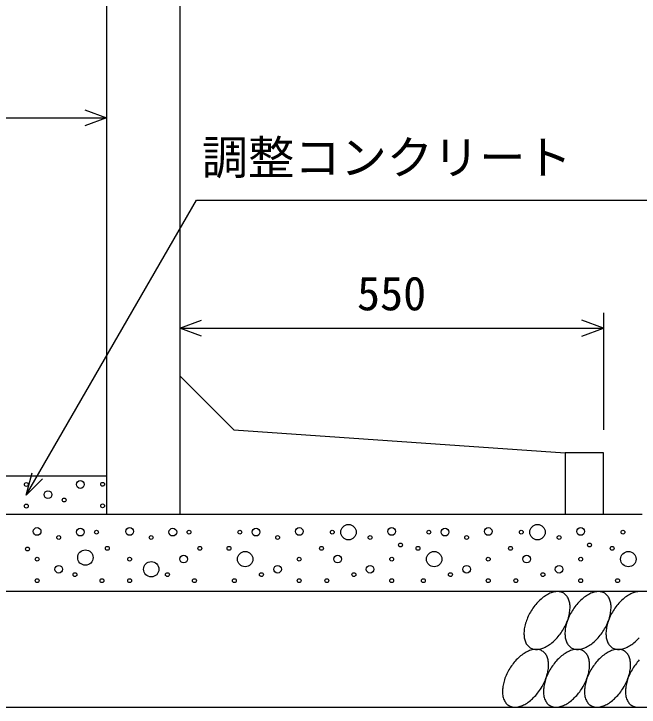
# Model space of a CAD drawing. Units: millimetres, scale not verified. Extents: x -16800 to 16800, y -5940 to 5940.
# Drawn here: x 3830 to 4641, y -1726 to -826 of the extents above; entities that cross this region are included whole.
import ezdxf
from ezdxf.enums import TextEntityAlignment as Align

# ---------------------------------------------------------------- set-up
doc = ezdxf.new("R2010")
doc.units = ezdxf.units.MM
doc.header["$LTSCALE"] = 20
for name, color, linetype, lineweight in [('0-0_DIM', 7, 'Continuous', 25), ('0-2_HATCH', 6, 'Continuous', 25), ('0-5_OUTLINE', 3, 'Continuous', 25)]:
    doc.layers.add(name, color=color, linetype=linetype, lineweight=lineweight)
doc.styles.add('ＭＳ ゴシック', font='')
doc.styles.get('ＭＳ ゴシック').set_extended_font_data('MS Gothic')

msp = doc.modelspace()

# ---------------------------------------------------------------- linework, layer by layer
at = {"layer": '0-0_DIM'}
for p, q in [((3550, -961.04), (3950, -961.04)), ((4595, -1214.07), (4595, -1366.04)), ((4045, -1234.07), (4595, -1234.07)), ((3845.74, -1451.04), (3853.5, -1422.06)), ((3845.74, -1451.04), (3866.95, -1429.82))]:
    msp.add_line(p, q, dxfattribs=at)
for points in [[(3921.81, -950.78), (3950, -961.04), (3921.81, -971.3)], [(3845.74, -1451.04), (4066.85, -1068.06), (4706.05, -1068.06)], [(4073.19, -1244.34), (4045, -1234.07), (4073.19, -1223.81)], [(4566.81, -1244.34), (4595, -1234.07), (4566.81, -1223.81)]]:
    msp.add_lwpolyline(points, dxfattribs=at)
at = {"layer": '0-2_HATCH'}
for points in [[(4543.3, -1578.21), (4542.3, -1577.71), (4541.2, -1577.21), (4540.1, -1576.81), (4538.9, -1576.51), (4537.7, -1576.21), (4536.5, -1576.11), (4535.2, -1576.01), (4533.8, -1576.11), (4532.5, -1576.21), (4531.1, -1576.51), (4529.7, -1576.81), (4528.3, -1577.21), (4526.9, -1577.71), (4525.4, -1578.21), (4523.9, -1578.91), (4522.5, -1579.61), (4521, -1580.51), (4519.5, -1581.41), (4518.1, -1582.41), (4516.6, -1583.41), (4515.2, -1584.61), (4513.8, -1585.81), (4512.4, -1587.01), (4511, -1588.41), (4509.6, -1589.81), (4508.3, -1591.21), (4507, -1592.71), (4505.7, -1594.31), (4504.5, -1595.91), (4503.3, -1597.51), (4502.2, -1599.21), (4501.1, -1600.91), (4500, -1602.71), (4499, -1604.41), (4498.1, -1606.21), (4497.2, -1608.01), (4496.4, -1609.91), (4495.6, -1611.71), (4494.9, -1613.51)], [(4550.7, -1589.81), (4550.4, -1588.41), (4550, -1587.01), (4549.5, -1585.81), (4548.9, -1584.61), (4548.3, -1583.41), (4547.6, -1582.41), (4546.9, -1581.41), (4546.1, -1580.51), (4545.2, -1579.71), (4544.3, -1578.91), (4543.3, -1578.21)], [(4596.5, -1578.21), (4595.5, -1577.71), (4594.4, -1577.21), (4593.3, -1576.81), (4592.1, -1576.51), (4590.9, -1576.21), (4589.7, -1576.11), (4588.4, -1576.01), (4587.1, -1576.11), (4585.7, -1576.21), (4584.3, -1576.51), (4582.9, -1576.81), (4581.5, -1577.21), (4580.1, -1577.71), (4578.6, -1578.21), (4577.2, -1578.91), (4575.7, -1579.61), (4574.2, -1580.51), (4572.8, -1581.41), (4571.3, -1582.41), (4569.8, -1583.41), (4568.4, -1584.61), (4567, -1585.81), (4565.6, -1587.01), (4564.2, -1588.41), (4562.8, -1589.81), (4561.5, -1591.21), (4560.2, -1592.71), (4558.9, -1594.31), (4557.7, -1595.91), (4556.5, -1597.51), (4555.4, -1599.21), (4554.3, -1600.91), (4553.2, -1602.71), (4552.2, -1604.41), (4551.3, -1606.21), (4550.4, -1608.01), (4549.6, -1609.91), (4548.8, -1611.71), (4548.1, -1613.51)], [(4603.9, -1589.81), (4603.6, -1588.41), (4603.2, -1587.01), (4602.7, -1585.81), (4602.2, -1584.61), (4601.5, -1583.41), (4600.9, -1582.41), (4600.1, -1581.41), (4599.3, -1580.51), (4598.4, -1579.71), (4597.5, -1578.91), (4596.5, -1578.21)], [(4641.6, -1576.01), (4640.3, -1576.11), (4638.9, -1576.21), (4637.5, -1576.51), (4636.1, -1576.81), (4634.7, -1577.21), (4633.3, -1577.71), (4631.8, -1578.21), (4630.4, -1578.91), (4628.9, -1579.61), (4627.4, -1580.51), (4626, -1581.41), (4624.5, -1582.41), (4623, -1583.41), (4621.6, -1584.61), (4620.2, -1585.81), (4618.8, -1587.01), (4617.4, -1588.41), (4616, -1589.81), (4614.7, -1591.21), (4613.4, -1592.71), (4612.1, -1594.31), (4610.9, -1595.91), (4609.7, -1597.51), (4608.6, -1599.21), (4607.5, -1600.91), (4606.4, -1602.71), (4605.4, -1604.41), (4604.5, -1606.21), (4603.6, -1608.01), (4602.8, -1609.91), (4602, -1611.71), (4601.3, -1613.51)], [(4517.6, -1648.91), (4519.1, -1648.21), (4520.5, -1647.41), (4522, -1646.61), (4523.5, -1645.71), (4524.9, -1644.71), (4526.4, -1643.71), (4527.8, -1642.51), (4529.3, -1641.31), (4530.7, -1640.11), (4532.1, -1638.71), (4533.4, -1637.31), (4534.8, -1635.91), (4536.1, -1634.41), (4537.3, -1632.81), (4538.5, -1631.21), (4539.7, -1629.61), (4540.9, -1627.91), (4542, -1626.21), (4543, -1624.41), (4544, -1622.71), (4544.9, -1620.91), (4545.8, -1619.11), (4546.7, -1617.21), (4547.4, -1615.41), (4548.1, -1613.61), (4548.8, -1611.71), (4549.3, -1609.91), (4549.8, -1608.01), (4550.3, -1606.21), (4550.6, -1604.41), (4550.9, -1602.71), (4551.2, -1600.91), (4551.3, -1599.21), (4551.4, -1597.51), (4551.4, -1595.91), (4551.4, -1594.31), (4551.2, -1592.71), (4551, -1591.21), (4550.7, -1589.81)], [(4570.8, -1648.91), (4572.3, -1648.21), (4573.8, -1647.41), (4575.2, -1646.61), (4576.7, -1645.71), (4578.2, -1644.71), (4579.6, -1643.71), (4581, -1642.51), (4582.5, -1641.31), (4583.9, -1640.11), (4585.3, -1638.71), (4586.6, -1637.31), (4588, -1635.91), (4589.3, -1634.41), (4590.5, -1632.81), (4591.8, -1631.21), (4592.9, -1629.61), (4594.1, -1627.91), (4595.2, -1626.21), (4596.2, -1624.41), (4597.2, -1622.71), (4598.2, -1620.91), (4599, -1619.11), (4599.9, -1617.21), (4600.6, -1615.41), (4601.3, -1613.61), (4602, -1611.71), (4602.5, -1609.91), (4603, -1608.01), (4603.5, -1606.21), (4603.8, -1604.41), (4604.1, -1602.71), (4604.4, -1600.91), (4604.5, -1599.21), (4604.6, -1597.51), (4604.6, -1595.91), (4604.6, -1594.31), (4604.4, -1592.71), (4604.2, -1591.21), (4603.9, -1589.81)], [(4494.9, -1613.51), (4494.3, -1615.41), (4493.7, -1617.21), (4493.2, -1619.11), (4492.8, -1620.91), (4492.4, -1622.71), (4492.1, -1624.41), (4491.9, -1626.21), (4491.7, -1627.91), (4491.6, -1629.61), (4491.6, -1631.21), (4491.7, -1632.81), (4491.8, -1634.41), (4492, -1635.91), (4492.3, -1637.31), (4492.6, -1638.71), (4493.1, -1640.11), (4493.5, -1641.31), (4494.1, -1642.51), (4494.7, -1643.71), (4495.4, -1644.71), (4496.1, -1645.71), (4496.9, -1646.61), (4497.8, -1647.41), (4498.7, -1648.21), (4499.7, -1648.91), (4500.7, -1649.41), (4501.8, -1649.91), (4502.9, -1650.31), (4504.1, -1650.61), (4505.3, -1650.91), (4506.6, -1651.01), (4507.9, -1651.01), (4509.2, -1651.01), (4510.5, -1650.91), (4511.9, -1650.61), (4513.3, -1650.31), (4514.7, -1649.91), (4516.2, -1649.41), (4517.6, -1648.91)], [(4548.1, -1613.51), (4547.5, -1615.41), (4546.9, -1617.21), (4546.4, -1619.11), (4546, -1620.91), (4545.6, -1622.71), (4545.3, -1624.41), (4545.1, -1626.21), (4544.9, -1627.91), (4544.8, -1629.61), (4544.8, -1631.21), (4544.9, -1632.81), (4545, -1634.41), (4545.2, -1635.91), (4545.5, -1637.31), (4545.8, -1638.71), (4546.3, -1640.11), (4546.7, -1641.31), (4547.3, -1642.51), (4547.9, -1643.71), (4548.6, -1644.71), (4549.3, -1645.71), (4550.1, -1646.61), (4551, -1647.41), (4551.9, -1648.21), (4552.9, -1648.91), (4553.9, -1649.41), (4555, -1649.91), (4556.1, -1650.31), (4557.3, -1650.61), (4558.5, -1650.91), (4559.8, -1651.01), (4561.1, -1651.01), (4562.4, -1651.01), (4563.7, -1650.91), (4565.1, -1650.61), (4566.5, -1650.31), (4567.9, -1649.91), (4569.4, -1649.41), (4570.8, -1648.91)], [(4601.3, -1613.51), (4600.7, -1615.41), (4600.1, -1617.21), (4599.6, -1619.11), (4599.2, -1620.91), (4598.8, -1622.71), (4598.5, -1624.41), (4598.3, -1626.21), (4598.1, -1627.91), (4598, -1629.61), (4598, -1631.21), (4598.1, -1632.81), (4598.2, -1634.41), (4598.4, -1635.91), (4598.7, -1637.31), (4599.1, -1638.71), (4599.5, -1640.11), (4600, -1641.31), (4600.5, -1642.51), (4601.1, -1643.71), (4601.8, -1644.71), (4602.5, -1645.71), (4603.4, -1646.61), (4604.2, -1647.41), (4605.1, -1648.21), (4606.1, -1648.91), (4607.1, -1649.41), (4608.2, -1649.91), (4609.4, -1650.31), (4610.5, -1650.61), (4611.7, -1650.91), (4613, -1651.01), (4614.3, -1651.01), (4615.6, -1651.01), (4617, -1650.91), (4618.3, -1650.61), (4619.7, -1650.31), (4621.2, -1649.91), (4622.6, -1649.41), (4624, -1648.91)], [(4624, -1648.91), (4625.5, -1648.21), (4627, -1647.41), (4628.4, -1646.61), (4629.9, -1645.71), (4631.4, -1644.71), (4632.8, -1643.71), (4634.3, -1642.51), (4635.7, -1641.31), (4637.1, -1640.11), (4638.5, -1638.71), (4639.8, -1637.31), (4641.2, -1635.91)], [(4515.4, -1653.21), (4514.4, -1652.71), (4513.3, -1652.21), (4512.2, -1651.81), (4511, -1651.41), (4509.8, -1651.21), (4508.6, -1651.11), (4507.3, -1651.01), (4506, -1651.11), (4504.6, -1651.21), (4503.2, -1651.41), (4501.8, -1651.81), (4500.4, -1652.21), (4499, -1652.71), (4497.5, -1653.21), (4496.1, -1653.91), (4494.6, -1654.61), (4493.1, -1655.51), (4491.7, -1656.41), (4490.2, -1657.41), (4488.7, -1658.41), (4487.3, -1659.61), (4485.9, -1660.81), (4484.5, -1662.01), (4483.1, -1663.41), (4481.7, -1664.71), (4480.4, -1666.21), (4479.1, -1667.71), (4477.8, -1669.31), (4476.6, -1670.91), (4475.4, -1672.51), (4474.3, -1674.21), (4473.2, -1675.91), (4472.1, -1677.71), (4471.1, -1679.41), (4470.2, -1681.21), (4469.3, -1683.01), (4468.5, -1684.91), (4467.7, -1686.71), (4467, -1688.51)], [(4522.9, -1664.81), (4522.5, -1663.41), (4522.1, -1662.01), (4521.6, -1660.81), (4521.1, -1659.61), (4520.4, -1658.41), (4519.8, -1657.41), (4519, -1656.41), (4518.2, -1655.51), (4517.3, -1654.61), (4516.4, -1653.91), (4515.4, -1653.21)], [(4568.7, -1653.21), (4567.6, -1652.71), (4566.5, -1652.21), (4565.4, -1651.81), (4564.2, -1651.41), (4563, -1651.21), (4561.8, -1651.11), (4560.5, -1651.01), (4559.2, -1651.11), (4557.8, -1651.21), (4556.4, -1651.41), (4555, -1651.81), (4553.6, -1652.21), (4552.2, -1652.71), (4550.7, -1653.21), (4549.3, -1653.91), (4547.8, -1654.61), (4546.3, -1655.51), (4544.9, -1656.41), (4543.4, -1657.41), (4542, -1658.41), (4540.5, -1659.61), (4539.1, -1660.81), (4537.7, -1662.01), (4536.3, -1663.41), (4534.9, -1664.71), (4533.6, -1666.21), (4532.3, -1667.71), (4531, -1669.31), (4529.8, -1670.91), (4528.6, -1672.51), (4527.5, -1674.21), (4526.4, -1675.91), (4525.3, -1677.71), (4524.3, -1679.41), (4523.4, -1681.21), (4522.5, -1683.01), (4521.7, -1684.91), (4520.9, -1686.71), (4520.2, -1688.51)], [(4576.1, -1664.81), (4575.7, -1663.41), (4575.3, -1662.01), (4574.8, -1660.81), (4574.3, -1659.61), (4573.6, -1658.41), (4573, -1657.41), (4572.2, -1656.41), (4571.4, -1655.51), (4570.5, -1654.61), (4569.6, -1653.91), (4568.7, -1653.21)], [(4621.9, -1653.21), (4620.8, -1652.71), (4619.7, -1652.21), (4618.6, -1651.81), (4617.5, -1651.41), (4616.2, -1651.21), (4615, -1651.11), (4613.7, -1651.01), (4612.4, -1651.11), (4611, -1651.21), (4609.6, -1651.41), (4608.2, -1651.81), (4606.8, -1652.21), (4605.4, -1652.71), (4603.9, -1653.21), (4602.5, -1653.91), (4601, -1654.61), (4599.5, -1655.51), (4598.1, -1656.41), (4596.6, -1657.41), (4595.2, -1658.41), (4593.7, -1659.61), (4592.3, -1660.81), (4590.9, -1662.01), (4589.5, -1663.41), (4588.1, -1664.71), (4586.8, -1666.21), (4585.5, -1667.71), (4584.2, -1669.31), (4583, -1670.91), (4581.8, -1672.51), (4580.7, -1674.21), (4579.6, -1675.91), (4578.5, -1677.71), (4577.6, -1679.41), (4576.6, -1681.21), (4575.7, -1683.01), (4574.9, -1684.91), (4574.1, -1686.71), (4573.4, -1688.51)], [(4629.3, -1664.81), (4628.9, -1663.41), (4628.5, -1662.01), (4628, -1660.81), (4627.5, -1659.61), (4626.9, -1658.41), (4626.2, -1657.41), (4625.4, -1656.41), (4624.6, -1655.51), (4623.8, -1654.61), (4622.8, -1653.91), (4621.9, -1653.21)], [(4489.7, -1723.81), (4491.2, -1723.21), (4492.7, -1722.41), (4494.1, -1721.61), (4495.6, -1720.71), (4497.1, -1719.71), (4498.5, -1718.71), (4500, -1717.51), (4501.4, -1716.31), (4502.8, -1715.11), (4504.2, -1713.71), (4505.5, -1712.31), (4506.9, -1710.91), (4508.2, -1709.41), (4509.4, -1707.81), (4510.7, -1706.21), (4511.8, -1704.61), (4513, -1702.91), (4514.1, -1701.21), (4515.1, -1699.41), (4516.1, -1697.71), (4517.1, -1695.91), (4517.9, -1694.01), (4518.8, -1692.21), (4519.5, -1690.41), (4520.2, -1688.51), (4520.9, -1686.71), (4521.4, -1684.91), (4521.9, -1683.01), (4522.4, -1681.21), (4522.7, -1679.41), (4523, -1677.71), (4523.3, -1675.91), (4523.4, -1674.21), (4523.5, -1672.51), (4523.5, -1670.91), (4523.5, -1669.31), (4523.3, -1667.71), (4523.1, -1666.21), (4522.9, -1664.81)], [(4542.9, -1723.81), (4544.4, -1723.21), (4545.9, -1722.41), (4547.3, -1721.61), (4548.8, -1720.71), (4550.3, -1719.71), (4551.7, -1718.71), (4553.2, -1717.51), (4554.6, -1716.31), (4556, -1715.11), (4557.4, -1713.71), (4558.7, -1712.31), (4560.1, -1710.91), (4561.4, -1709.41), (4562.6, -1707.81), (4563.9, -1706.21), (4565, -1704.61), (4566.2, -1702.91), (4567.3, -1701.21), (4568.3, -1699.41), (4569.3, -1697.71), (4570.3, -1695.91), (4571.1, -1694.01), (4572, -1692.21), (4572.7, -1690.41), (4573.4, -1688.51), (4574.1, -1686.71), (4574.6, -1684.91), (4575.2, -1683.01), (4575.6, -1681.21), (4576, -1679.41), (4576.3, -1677.71), (4576.5, -1675.91), (4576.6, -1674.21), (4576.7, -1672.51), (4576.7, -1670.91), (4576.7, -1669.31), (4576.5, -1667.71), (4576.3, -1666.21), (4576.1, -1664.81)], [(4596.2, -1723.81), (4597.6, -1723.21), (4599.1, -1722.41), (4600.5, -1721.61), (4602, -1720.71), (4603.5, -1719.71), (4604.9, -1718.71), (4606.4, -1717.51), (4607.8, -1716.31), (4609.2, -1715.11), (4610.6, -1713.71), (4611.9, -1712.31), (4613.3, -1710.91), (4614.6, -1709.41), (4615.8, -1707.81), (4617.1, -1706.21), (4618.3, -1704.61), (4619.4, -1702.91), (4620.5, -1701.21), (4621.5, -1699.41), (4622.5, -1697.71), (4623.5, -1695.91), (4624.4, -1694.01), (4625.2, -1692.21), (4625.9, -1690.41), (4626.6, -1688.51), (4627.3, -1686.71), (4627.9, -1684.91), (4628.4, -1683.01), (4628.8, -1681.21), (4629.2, -1679.41), (4629.5, -1677.71), (4629.7, -1675.91), (4629.8, -1674.21), (4629.9, -1672.51), (4629.9, -1670.91), (4629.9, -1669.31), (4629.7, -1667.71), (4629.5, -1666.21), (4629.3, -1664.81)], [(4641.3, -1664.71), (4640, -1666.21), (4638.7, -1667.71), (4637.5, -1669.31), (4636.2, -1670.91), (4635, -1672.51), (4633.9, -1674.21), (4632.8, -1675.91), (4631.8, -1677.71), (4630.8, -1679.41), (4629.8, -1681.21), (4628.9, -1683.01), (4628.1, -1684.91), (4627.4, -1686.71), (4626.6, -1688.51)], [(4467, -1688.51), (4466.4, -1690.41), (4465.8, -1692.21), (4465.3, -1694.01), (4464.9, -1695.91), (4464.5, -1697.61), (4464.2, -1699.41), (4464, -1701.21), (4463.8, -1702.91), (4463.7, -1704.61), (4463.7, -1706.21), (4463.8, -1707.81), (4463.9, -1709.41), (4464.1, -1710.91), (4464.4, -1712.31), (4464.7, -1713.71), (4465.2, -1715.11), (4465.6, -1716.31), (4466.2, -1717.51), (4466.8, -1718.71), (4467.5, -1719.71), (4468.2, -1720.71), (4469, -1721.61), (4469.9, -1722.41), (4470.8, -1723.21), (4471.8, -1723.81), (4472.8, -1724.41), (4473.9, -1724.91), (4475, -1725.31), (4476.2, -1725.61), (4477.4, -1725.91), (4478.7, -1726.01), (4480, -1726.01), (4481.3, -1726.01), (4482.6, -1725.91), (4484, -1725.61), (4485.4, -1725.31), (4486.8, -1724.91), (4488.3, -1724.41), (4489.7, -1723.81)], [(4520.2, -1688.51), (4519.6, -1690.41), (4519, -1692.21), (4518.5, -1694.01), (4518.1, -1695.91), (4517.7, -1697.61), (4517.4, -1699.41), (4517.2, -1701.21), (4517, -1702.91), (4516.9, -1704.61), (4516.9, -1706.21), (4517, -1707.81), (4517.1, -1709.41), (4517.3, -1710.91), (4517.6, -1712.31), (4518, -1713.71), (4518.4, -1715.11), (4518.9, -1716.31), (4519.4, -1717.51), (4520, -1718.71), (4520.7, -1719.71), (4521.5, -1720.71), (4522.3, -1721.61), (4523.1, -1722.41), (4524, -1723.21), (4525, -1723.81), (4526.1, -1724.41), (4527.1, -1724.91), (4528.3, -1725.31), (4529.4, -1725.61), (4530.6, -1725.91), (4531.9, -1726.01), (4533.2, -1726.01), (4534.5, -1726.01), (4535.9, -1725.91), (4537.2, -1725.61), (4538.6, -1725.31), (4540.1, -1724.91), (4541.5, -1724.41), (4542.9, -1723.81)], [(4573.4, -1688.51), (4572.8, -1690.41), (4572.2, -1692.21), (4571.7, -1694.01), (4571.3, -1695.91), (4570.9, -1697.61), (4570.6, -1699.41), (4570.4, -1701.21), (4570.2, -1702.91), (4570.2, -1704.61), (4570.1, -1706.21), (4570.2, -1707.81), (4570.3, -1709.41), (4570.5, -1710.91), (4570.8, -1712.31), (4571.2, -1713.71), (4571.6, -1715.11), (4572.1, -1716.31), (4572.6, -1717.51), (4573.2, -1718.71), (4573.9, -1719.71), (4574.7, -1720.71), (4575.5, -1721.61), (4576.3, -1722.41), (4577.3, -1723.21), (4578.2, -1723.81), (4579.3, -1724.41), (4580.3, -1724.91), (4581.5, -1725.31), (4582.6, -1725.61), (4583.9, -1725.91), (4585.1, -1726.01), (4586.4, -1726.01), (4587.7, -1726.01), (4589.1, -1725.91), (4590.4, -1725.61), (4591.8, -1725.31), (4593.3, -1724.91), (4594.7, -1724.41), (4596.2, -1723.81)], [(4626.6, -1688.51), (4626, -1690.41), (4625.4, -1692.21), (4624.9, -1694.01), (4624.5, -1695.91), (4624.1, -1697.61), (4623.8, -1699.41), (4623.6, -1701.21), (4623.5, -1702.91), (4623.4, -1704.61), (4623.4, -1706.21), (4623.4, -1707.81), (4623.5, -1709.41), (4623.8, -1710.91), (4624, -1712.31), (4624.4, -1713.71), (4624.8, -1715.11), (4625.3, -1716.31), (4625.8, -1717.51), (4626.4, -1718.71), (4627.1, -1719.71), (4627.9, -1720.71), (4628.7, -1721.61), (4629.5, -1722.41), (4630.5, -1723.21), (4631.4, -1723.81), (4632.5, -1724.41), (4633.5, -1724.91), (4634.7, -1725.31), (4635.8, -1725.61), (4637.1, -1725.91), (4638.3, -1726.01), (4639.6, -1726.01), (4640.9, -1726.01), (4642.3, -1725.91)]]:
    msp.add_lwpolyline(points, dxfattribs=at)
for centre, radius in [((3846, -1437.01), 2.5), ((3916.09, -1437.01), 5), ((3944.95, -1436.72), 2.5), ((3874.04, -1450.14), 5), ((3895.07, -1457.14), 2.5), ((3846, -1465.02), 2.5), ((3944.95, -1464.74), 2.5), ((3859.97, -1497.98), 5), ((3916.04, -1498.86), 5), ((3979.97, -1497.98), 5), ((4036.04, -1498.86), 5), ((4143.96, -1498.86), 5), ((4200.03, -1497.98), 5), ((4263.96, -1498.86), 10), ((4320.03, -1497.98), 5), ((4389.18, -1498.86), 5), ((4445.26, -1497.98), 5), ((4509.18, -1498.86), 10), ((4565.26, -1497.98), 5), ((3937.07, -1498.86), 2.5), ((4057.07, -1498.86), 2.5), ((4122.93, -1498.86), 2.5), ((4242.93, -1498.86), 2.5), ((4368.15, -1498.86), 2.5), ((4488.15, -1498.86), 2.5), ((4620.08, -1498.86), 2.5), ((3888.01, -1505.86), 2.5), ((4008.01, -1505.86), 2.5), ((4171.99, -1505.86), 2.5), ((4291.99, -1505.86), 2.5), ((4417.22, -1505.86), 2.5), ((4537.22, -1505.86), 2.5), ((3847.55, -1520.78), 2.5), ((3951.09, -1519.87), 2.5), ((4071.09, -1519.87), 2.5), ((4108.91, -1519.87), 2.5), ((4228.91, -1519.87), 2.5), ((4331.37, -1515.55), 2.5), ((4354.13, -1519.87), 2.5), ((4474.13, -1519.87), 2.5), ((4576.6, -1515.55), 2.5), ((4606.06, -1519.87), 2.5), ((3922.58, -1531.87), 10), ((4050.06, -1533.88), 5), ((4129.94, -1533.88), 10), ((4249.94, -1533.88), 5), ((4375.16, -1533.88), 10), ((4495.16, -1533.88), 5), ((4627.09, -1533.88), 10), ((3859.97, -1533.88), 2.5), ((3979.97, -1533.88), 2.5), ((4008.01, -1547.01), 10), ((4200.03, -1533.88), 2.5), ((4320.03, -1533.88), 2.5), ((4445.26, -1533.88), 2.5), ((4565.26, -1533.88), 2.5), ((3888.01, -1547.01), 5), ((4171.99, -1547.01), 5), ((4291.99, -1547.01), 5), ((4417.22, -1547.01), 5), ((4537.22, -1547.01), 5), ((3909.03, -1554.01), 2.5), ((4029.03, -1554.01), 2.5), ((4150.97, -1554.01), 2.5), ((4270.97, -1554.01), 2.5), ((4396.19, -1554.01), 2.5), ((4516.19, -1554.01), 2.5), ((3859.97, -1561.89), 2.5), ((3944.08, -1561.89), 2.5), ((3979.97, -1561.89), 2.5), ((4064.08, -1561.89), 2.5), ((4115.92, -1561.89), 2.5), ((4200.03, -1561.89), 2.5), ((4235.92, -1561.89), 2.5), ((4320.03, -1561.89), 2.5), ((4361.14, -1561.89), 2.5), ((4445.26, -1561.89), 2.5), ((4481.14, -1561.89), 2.5), ((4565.26, -1561.89), 2.5), ((4613.07, -1561.89), 2.5)]:
    msp.add_circle(centre, radius, dxfattribs=at)
at = {"layer": '0-5_OUTLINE'}
for p, q in [((4045, -416.04), (4045, -1476.04)), ((3950, -446.04), (3950, -1476.04)), ((4115, -1366.05), (4045, -1296.05)), ((4115, -1366.05), (4545, -1396.05)), ((4545, -1396.05), (4545, -1476.04)), ((4595, -1396.05), (4545, -1396.05)), ((4595, -1476.05), (4595, -1396.05)), ((3950, -1426.04), (3550, -1426.04)), ((4645, -1476.04), (3405, -1476.04)), ((4595, -1476.05), (3950, -1476.05)), ((4695, -1576.04), (3355, -1576.04))]:
    msp.add_line(p, q, dxfattribs=at)
msp.add_lwpolyline([(3355, -1726.04), (4695, -1726.04), (4695, -1576.04)], dxfattribs=at)

# ---------------------------------------------------------------- texts
at = {"layer": '0-0_DIM', "style": 'ＭＳ ゴシック'}
for s, p in [('調整コンクリート', (4073.56, -1047.55)), ('550', (4275, -1224.07))]:
    msp.add_text(s, height=43.99, dxfattribs=at).set_placement(p, align=Align.BOTTOM_LEFT)

doc.saveas('drawing.dxf')
